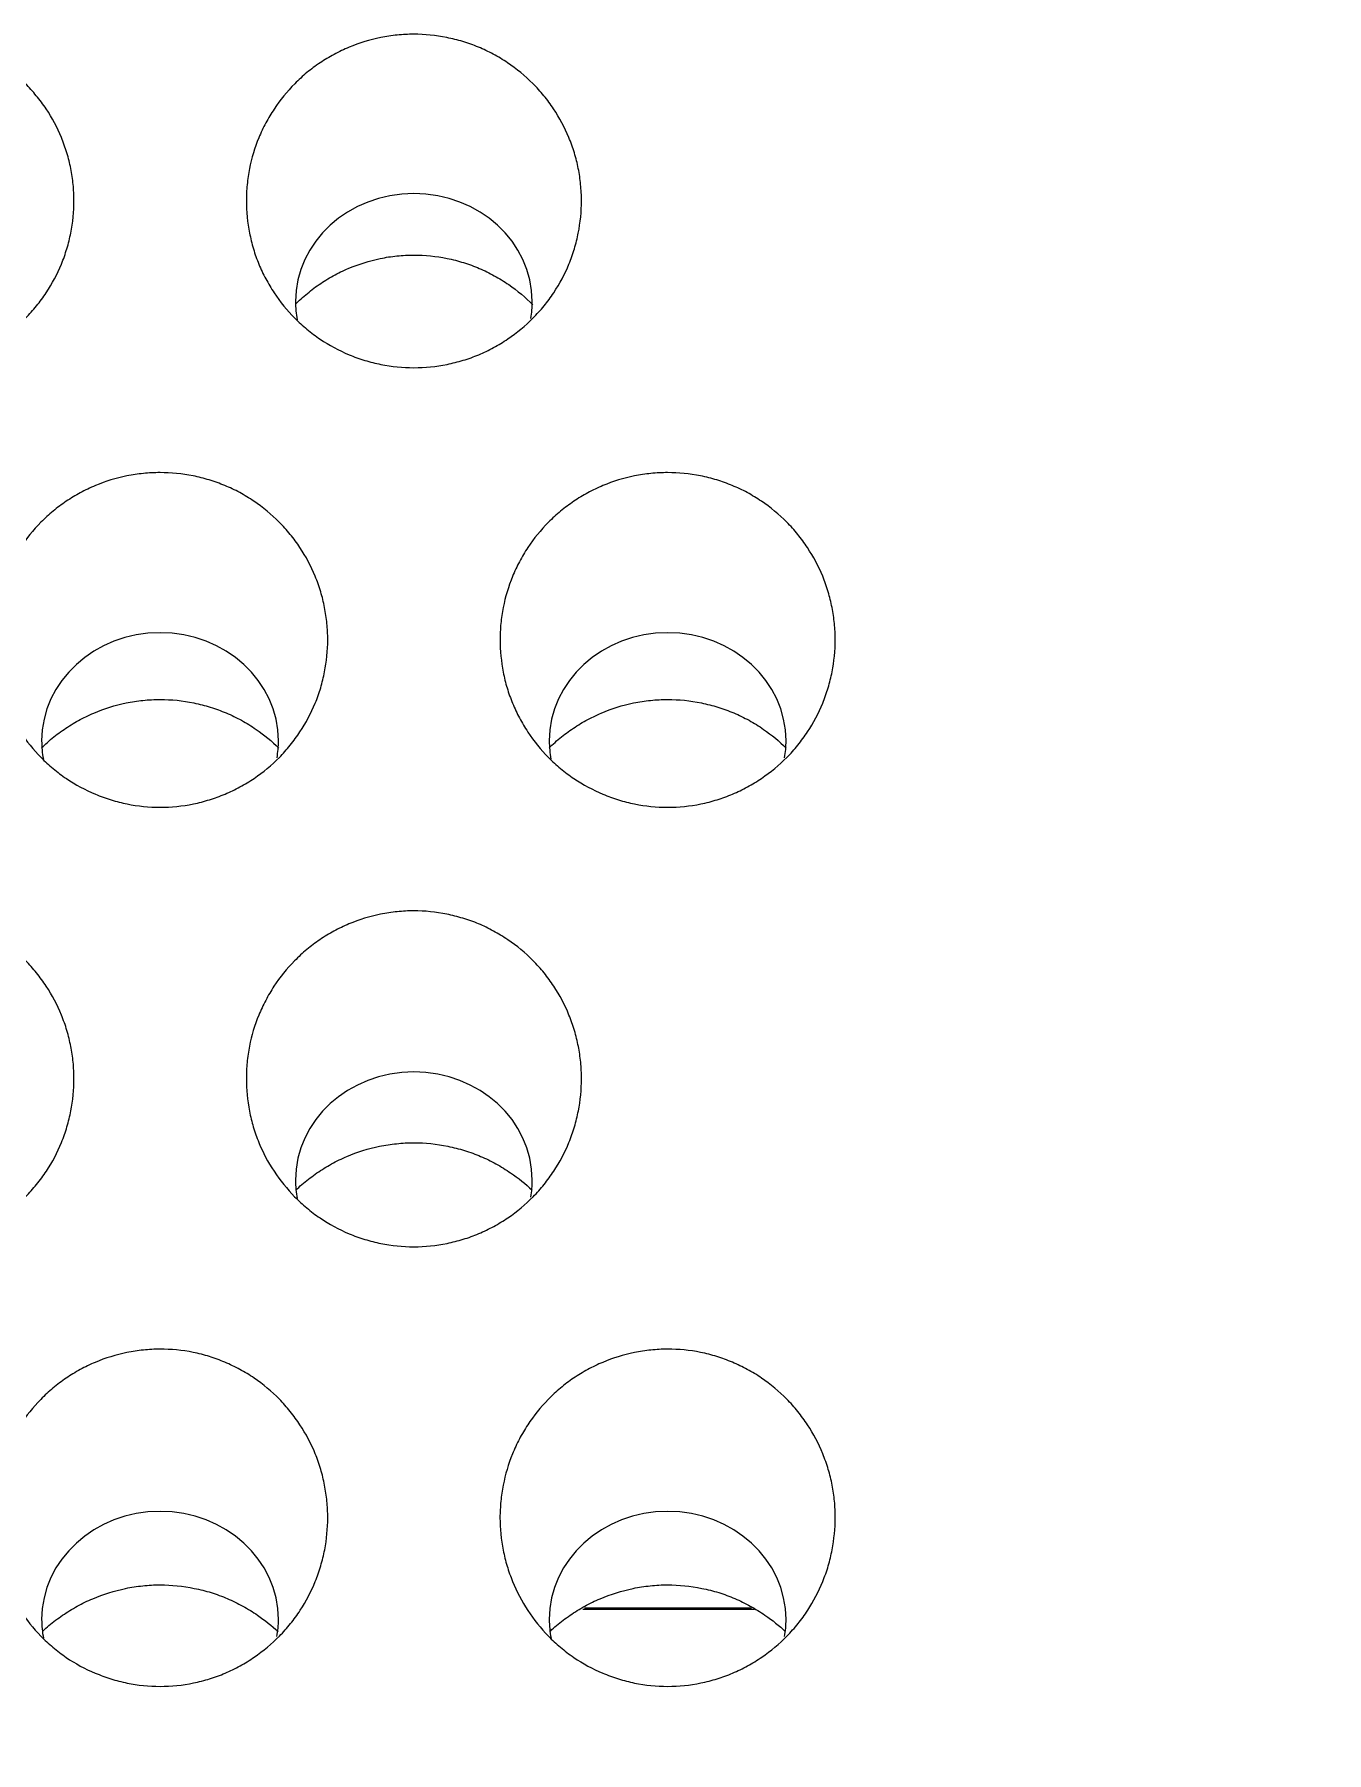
# Model space of a CAD drawing. Header units: inches. Extents: x 3778 to 56227, y -16914 to 35091.
# Drawn here: x 42142.55 to 42150.16, y -12617.67 to -12607.54 of the extents above; entities that cross this region are included whole.
import ezdxf

# ---------------------------------------------------------------- set-up
doc = ezdxf.new("R2010")
doc.units = ezdxf.units.IN
doc.header["$LTSCALE"] = 100
doc.header["$MEASUREMENT"] = 0
doc.linetypes.add('DH-HID2', pattern=[1.2, 0.8, -0.4])
doc.layers.add('2-con', color=2, linetype='Continuous')
doc.layers.add('FU-FURM', color=251, linetype='DH-HID2')
doc.layers.add('mark-B', color=2, linetype='Continuous', lineweight=20)

# ---------------------------------------------------------------- blocks, each defined once
blk = doc.blocks.new('cjscjdeh')
at = {"layer": 'FU-FURM', "color": 8}
blk.add_arc((149799.517, 66904.318), 1330.569, 80.781096, 99.076777, dxfattribs=at)
blk = doc.blocks.new('무풍1WAY 대형')
at = {"layer": 'mark-B'}
blk.add_line((537.277, -462.137), (538.26, -462.137), dxfattribs=at)
for centre, start_param, end_param in [((537.771, -462.07), 2.982841, 3.141588), ((537.771, -462.07), 0, 0.173571), ((540.759, -462.07), 2.982841, 3.141588), ((540.759, -462.07), 0, 0.173571), ((537.771, -462.07), 3.141596, 6.283185), ((540.759, -462.07), 3.141596, 6.283185), ((539.265, -464.658), 2.983823, 3.141588), ((539.265, -464.658), 0, 0.172097), ((539.265, -464.658), 3.141596, 6.283185), ((537.771, -467.245), 2.984908, 3.141596), ((537.771, -467.245), 0, 0.17053), ((540.759, -467.245), 2.984908, 3.141596), ((540.759, -467.245), 0, 0.17053), ((537.771, -467.245), 3.141596, 6.283185), ((540.759, -467.245), 3.141596, 6.283185), ((539.265, -469.832), 2.985984, 3.141588), ((539.265, -469.832), 0, 0.169057), ((539.265, -469.832), 3.141596, 6.283185)]:
    blk.add_ellipse(centre, major_axis=(0.697, 0), ratio=0.913545, start_param=start_param, end_param=end_param, dxfattribs=at)
for points, knots in [([(537.771, -461.676), (537.837, -461.676), (537.902, -461.683), (537.998, -461.702), (538.029, -461.711), (538.076, -461.725), (538.092, -461.73), (538.123, -461.742), (538.138, -461.748), (538.213, -461.779), (538.27, -461.81), (538.337, -461.856), (538.351, -461.866), (538.377, -461.886), (538.389, -461.896), (538.427, -461.927), (538.451, -461.949), (538.518, -462.018), (538.559, -462.069), (538.63, -462.178), (538.66, -462.235), (538.696, -462.324), (538.707, -462.354), (538.725, -462.416), (538.733, -462.447), (538.752, -462.542), (538.758, -462.605), (538.758, -462.702), (538.756, -462.734), (538.75, -462.798), (538.745, -462.83), (538.727, -462.924), (538.709, -462.985), (538.672, -463.075), (538.659, -463.105), (538.629, -463.162), (538.612, -463.189), (538.56, -463.27), (538.519, -463.32), (538.462, -463.378), (538.45, -463.39), (538.427, -463.412), (538.39, -463.444), (538.326, -463.493), (538.27, -463.526), (538.227, -463.55), (538.213, -463.557), (538.183, -463.572), (538.168, -463.578), (538.093, -463.61), (538.031, -463.629), (537.935, -463.649), (537.902, -463.654), (537.837, -463.66), (537.804, -463.662), (537.706, -463.662), (537.641, -463.656), (537.561, -463.64), (537.545, -463.636), (537.513, -463.628), (537.466, -463.614), (537.389, -463.587), (537.331, -463.558), (537.288, -463.535), (537.273, -463.527), (537.245, -463.51), (537.232, -463.501), (537.164, -463.455), (537.115, -463.414), (537.047, -463.345), (537.025, -463.32), (536.984, -463.27), (536.965, -463.243), (536.912, -463.163), (536.882, -463.106), (536.852, -463.031), (536.846, -463.016), (536.835, -462.985), (536.82, -462.939), (536.801, -462.862), (536.792, -462.798), (536.787, -462.751), (536.786, -462.735), (536.785, -462.702), (536.784, -462.686), (536.784, -462.605), (536.791, -462.542), (536.809, -462.448), (536.816, -462.417), (536.83, -462.37), (536.835, -462.355), (536.846, -462.324), (536.852, -462.309), (536.882, -462.235), (536.912, -462.178), (536.964, -462.097), (536.983, -462.071), (537.024, -462.02), (537.046, -461.996), (537.114, -461.926), (537.163, -461.885), (537.244, -461.83), (537.272, -461.812), (537.329, -461.781), (537.388, -461.753), (537.449, -461.73), (537.511, -461.711), (537.543, -461.703), (537.64, -461.683), (537.705, -461.676), (537.771, -461.676)], [0, 0, 0, 0, 0.03125, 0.03125, 0.046875, 0.046875, 0.054688, 0.054688, 0.0625, 0.0625, 0.09375, 0.09375, 0.101563, 0.101563, 0.109375, 0.109375, 0.125, 0.125, 0.15625, 0.15625, 0.1875, 0.1875, 0.203125, 0.203125, 0.21875, 0.21875, 0.25, 0.25, 0.265625, 0.265625, 0.28125, 0.28125, 0.3125, 0.3125, 0.328125, 0.328125, 0.34375, 0.34375, 0.375, 0.375, 0.382813, 0.382813, 0.390625, 0.40625, 0.421875, 0.421875, 0.429687, 0.429687, 0.4375, 0.4375, 0.46875, 0.46875, 0.484375, 0.484375, 0.5, 0.5, 0.53125, 0.53125, 0.539062, 0.539062, 0.546875, 0.5625, 0.578125, 0.578125, 0.585937, 0.585937, 0.59375, 0.59375, 0.625, 0.625, 0.640625, 0.640625, 0.65625, 0.65625, 0.6875, 0.6875, 0.695313, 0.695313, 0.703125, 0.71875, 0.734375, 0.734375, 0.742188, 0.742188, 0.75, 0.75, 0.78125, 0.78125, 0.796875, 0.796875, 0.804688, 0.804688, 0.8125, 0.8125, 0.84375, 0.84375, 0.859375, 0.859375, 0.875, 0.875, 0.90625, 0.90625, 0.921875, 0.921875, 0.9375, 0.953125, 0.953125, 0.96875, 0.96875, 1, 1, 1, 1]), ([(540.759, -461.676), (540.825, -461.676), (540.89, -461.683), (540.985, -461.702), (541.017, -461.711), (541.064, -461.725), (541.08, -461.73), (541.11, -461.742), (541.126, -461.748), (541.201, -461.779), (541.258, -461.81), (541.325, -461.856), (541.338, -461.866), (541.364, -461.886), (541.377, -461.896), (541.414, -461.927), (541.438, -461.949), (541.506, -462.018), (541.546, -462.069), (541.618, -462.178), (541.648, -462.235), (541.684, -462.324), (541.694, -462.354), (541.713, -462.416), (541.721, -462.447), (541.739, -462.542), (541.745, -462.605), (541.745, -462.702), (541.744, -462.734), (541.738, -462.798), (541.733, -462.83), (541.714, -462.924), (541.696, -462.985), (541.66, -463.075), (541.646, -463.105), (541.616, -463.162), (541.6, -463.189), (541.547, -463.27), (541.507, -463.32), (541.45, -463.378), (541.438, -463.39), (541.414, -463.412), (541.378, -463.444), (541.313, -463.493), (541.258, -463.526), (541.215, -463.55), (541.2, -463.557), (541.171, -463.572), (541.156, -463.578), (541.08, -463.61), (541.018, -463.629), (540.922, -463.649), (540.89, -463.654), (540.824, -463.66), (540.792, -463.662), (540.694, -463.662), (540.629, -463.656), (540.548, -463.64), (540.532, -463.636), (540.5, -463.628), (540.453, -463.614), (540.377, -463.587), (540.318, -463.558), (540.275, -463.535), (540.261, -463.527), (540.233, -463.51), (540.219, -463.501), (540.152, -463.455), (540.102, -463.414), (540.034, -463.345), (540.013, -463.32), (539.972, -463.27), (539.953, -463.243), (539.9, -463.163), (539.87, -463.106), (539.839, -463.031), (539.834, -463.016), (539.823, -462.985), (539.808, -462.939), (539.789, -462.862), (539.78, -462.798), (539.775, -462.751), (539.774, -462.735), (539.772, -462.702), (539.772, -462.686), (539.772, -462.605), (539.778, -462.542), (539.796, -462.448), (539.804, -462.417), (539.818, -462.37), (539.823, -462.355), (539.833, -462.324), (539.839, -462.309), (539.869, -462.235), (539.899, -462.178), (539.952, -462.097), (539.971, -462.071), (540.012, -462.02), (540.033, -461.996), (540.101, -461.926), (540.151, -461.885), (540.231, -461.83), (540.259, -461.812), (540.317, -461.781), (540.375, -461.753), (540.436, -461.73), (540.498, -461.711), (540.53, -461.703), (540.627, -461.683), (540.692, -461.676), (540.759, -461.676)], [0, 0, 0, 0, 0.03125, 0.03125, 0.046875, 0.046875, 0.054688, 0.054688, 0.0625, 0.0625, 0.09375, 0.09375, 0.101563, 0.101563, 0.109375, 0.109375, 0.125, 0.125, 0.15625, 0.15625, 0.1875, 0.1875, 0.203125, 0.203125, 0.21875, 0.21875, 0.25, 0.25, 0.265625, 0.265625, 0.28125, 0.28125, 0.3125, 0.3125, 0.328125, 0.328125, 0.34375, 0.34375, 0.375, 0.375, 0.382813, 0.382813, 0.390625, 0.40625, 0.421875, 0.421875, 0.429688, 0.429688, 0.4375, 0.4375, 0.46875, 0.46875, 0.484375, 0.484375, 0.5, 0.5, 0.53125, 0.53125, 0.539063, 0.539063, 0.546875, 0.5625, 0.578125, 0.578125, 0.585938, 0.585938, 0.59375, 0.59375, 0.625, 0.625, 0.640625, 0.640625, 0.65625, 0.65625, 0.6875, 0.6875, 0.695312, 0.695312, 0.703125, 0.71875, 0.734375, 0.734375, 0.742187, 0.742187, 0.75, 0.75, 0.78125, 0.78125, 0.796875, 0.796875, 0.804687, 0.804687, 0.8125, 0.8125, 0.84375, 0.84375, 0.859375, 0.859375, 0.875, 0.875, 0.90625, 0.90625, 0.921875, 0.921875, 0.9375, 0.953125, 0.953125, 0.96875, 0.96875, 1, 1, 1, 1]), ([(538.461, -462.002), (538.45, -462.013), (538.412, -462.046), (538.346, -462.096), (538.289, -462.132), (538.244, -462.156), (538.229, -462.164), (538.199, -462.179), (538.183, -462.186), (538.105, -462.219), (538.041, -462.239), (537.941, -462.26), (537.908, -462.265), (537.839, -462.272), (537.805, -462.274), (537.704, -462.274), (537.637, -462.267), (537.553, -462.25), (537.536, -462.246), (537.503, -462.238), (537.454, -462.224), (537.375, -462.195), (537.314, -462.165), (537.27, -462.141), (537.255, -462.132), (537.226, -462.114), (537.212, -462.105), (537.155, -462.066), (537.114, -462.034), (537.077, -461.998)], [0, 0, 0, 0, 0.031772, 0.098381, 0.16499, 0.16499, 0.198295, 0.198295, 0.231599, 0.231599, 0.364817, 0.364817, 0.431426, 0.431426, 0.498035, 0.498035, 0.631253, 0.631253, 0.664557, 0.664557, 0.697861, 0.76447, 0.831079, 0.831079, 0.864384, 0.864384, 0.897688, 0.897688, 1, 1, 1, 1]), ([(541.449, -462.002), (541.437, -462.013), (541.4, -462.046), (541.334, -462.096), (541.276, -462.132), (541.232, -462.156), (541.217, -462.164), (541.186, -462.179), (541.171, -462.186), (541.093, -462.219), (541.028, -462.239), (540.929, -462.26), (540.895, -462.265), (540.827, -462.272), (540.793, -462.274), (540.691, -462.274), (540.624, -462.267), (540.541, -462.25), (540.524, -462.246), (540.491, -462.238), (540.442, -462.224), (540.362, -462.195), (540.302, -462.165), (540.257, -462.141), (540.242, -462.132), (540.213, -462.114), (540.199, -462.105), (540.142, -462.066), (540.102, -462.034), (540.064, -461.998)], [0, 0, 0, 0, 0.031772, 0.098381, 0.16499, 0.16499, 0.198295, 0.198295, 0.231599, 0.231599, 0.364817, 0.364817, 0.431426, 0.431426, 0.498035, 0.498035, 0.631253, 0.631253, 0.664557, 0.664557, 0.697861, 0.76447, 0.831079, 0.831079, 0.864384, 0.864384, 0.897688, 0.897688, 1, 1, 1, 1]), ([(538.27, -462.13), (538.017, -462.13), (537.763, -462.13), (537.427, -462.13), (537.343, -462.13), (537.26, -462.13)], [0, 0, 0, 0, 0.752096, 0.752096, 1, 1, 1, 1]), ([(539.265, -464.265), (539.331, -464.265), (539.396, -464.272), (539.491, -464.291), (539.523, -464.299), (539.57, -464.314), (539.585, -464.319), (539.616, -464.33), (539.631, -464.336), (539.707, -464.368), (539.763, -464.399), (539.831, -464.444), (539.844, -464.454), (539.87, -464.473), (539.883, -464.484), (539.92, -464.515), (539.944, -464.537), (540.012, -464.606), (540.052, -464.656), (540.124, -464.764), (540.154, -464.821), (540.19, -464.91), (540.201, -464.94), (540.219, -465.002), (540.227, -465.033), (540.245, -465.128), (540.251, -465.191), (540.251, -465.287), (540.25, -465.319), (540.244, -465.383), (540.239, -465.415), (540.221, -465.509), (540.202, -465.57), (540.166, -465.659), (540.152, -465.688), (540.122, -465.745), (540.106, -465.773), (540.053, -465.853), (540.013, -465.903), (539.956, -465.961), (539.944, -465.973), (539.92, -465.995), (539.883, -466.027), (539.819, -466.075), (539.764, -466.109), (539.721, -466.132), (539.706, -466.139), (539.677, -466.154), (539.662, -466.16), (539.586, -466.192), (539.524, -466.211), (539.429, -466.231), (539.396, -466.235), (539.33, -466.242), (539.298, -466.244), (539.2, -466.244), (539.135, -466.237), (539.055, -466.221), (539.039, -466.218), (539.007, -466.209), (538.96, -466.196), (538.883, -466.169), (538.825, -466.141), (538.782, -466.117), (538.768, -466.109), (538.74, -466.092), (538.726, -466.083), (538.658, -466.038), (538.609, -465.997), (538.541, -465.928), (538.519, -465.904), (538.478, -465.853), (538.459, -465.827), (538.406, -465.747), (538.376, -465.69), (538.346, -465.615), (538.34, -465.6), (538.329, -465.57), (538.314, -465.524), (538.295, -465.446), (538.286, -465.383), (538.281, -465.336), (538.28, -465.32), (538.279, -465.288), (538.278, -465.272), (538.278, -465.191), (538.284, -465.127), (538.303, -465.034), (538.31, -465.003), (538.329, -464.941), (538.34, -464.91), (538.376, -464.821), (538.406, -464.764), (538.459, -464.684), (538.478, -464.658), (538.518, -464.607), (538.54, -464.583), (538.608, -464.514), (538.657, -464.473), (538.738, -464.418), (538.766, -464.401), (538.823, -464.37), (538.882, -464.341), (538.943, -464.319), (539.005, -464.3), (539.037, -464.292), (539.134, -464.272), (539.199, -464.265), (539.265, -464.265)], [0, 0, 0, 0, 0.03125, 0.03125, 0.046875, 0.046875, 0.054688, 0.054688, 0.0625, 0.0625, 0.09375, 0.09375, 0.101563, 0.101563, 0.109375, 0.109375, 0.125, 0.125, 0.15625, 0.15625, 0.1875, 0.1875, 0.203125, 0.203125, 0.21875, 0.21875, 0.25, 0.25, 0.265625, 0.265625, 0.28125, 0.28125, 0.3125, 0.3125, 0.328125, 0.328125, 0.34375, 0.34375, 0.375, 0.375, 0.382813, 0.382813, 0.390625, 0.40625, 0.421875, 0.421875, 0.429688, 0.429688, 0.4375, 0.4375, 0.46875, 0.46875, 0.484375, 0.484375, 0.5, 0.5, 0.53125, 0.53125, 0.539063, 0.539063, 0.546875, 0.5625, 0.578125, 0.578125, 0.585938, 0.585938, 0.59375, 0.59375, 0.625, 0.625, 0.640625, 0.640625, 0.65625, 0.65625, 0.6875, 0.6875, 0.695313, 0.695313, 0.703125, 0.71875, 0.734375, 0.734375, 0.742188, 0.742188, 0.75, 0.75, 0.78125, 0.78125, 0.796875, 0.796875, 0.8125, 0.8125, 0.84375, 0.84375, 0.859375, 0.859375, 0.875, 0.875, 0.90625, 0.90625, 0.921875, 0.921875, 0.9375, 0.953125, 0.953125, 0.96875, 0.96875, 1, 1, 1, 1]), ([(542.252, -464.265), (542.318, -464.265), (542.383, -464.272), (542.479, -464.291), (542.51, -464.299), (542.557, -464.314), (542.573, -464.319), (542.604, -464.33), (542.619, -464.336), (542.694, -464.368), (542.751, -464.399), (542.818, -464.444), (542.831, -464.454), (542.858, -464.473), (542.87, -464.484), (542.908, -464.515), (542.932, -464.537), (542.999, -464.606), (543.04, -464.656), (543.111, -464.764), (543.141, -464.821), (543.177, -464.91), (543.188, -464.94), (543.206, -465.002), (543.214, -465.033), (543.233, -465.128), (543.239, -465.191), (543.239, -465.287), (543.237, -465.319), (543.231, -465.383), (543.227, -465.415), (543.208, -465.509), (543.19, -465.57), (543.153, -465.659), (543.14, -465.688), (543.11, -465.745), (543.093, -465.773), (543.041, -465.853), (543, -465.903), (542.943, -465.961), (542.931, -465.973), (542.907, -465.995), (542.871, -466.027), (542.806, -466.075), (542.751, -466.109), (542.708, -466.132), (542.694, -466.139), (542.664, -466.154), (542.649, -466.16), (542.574, -466.192), (542.512, -466.211), (542.416, -466.231), (542.384, -466.235), (542.318, -466.242), (542.285, -466.244), (542.188, -466.244), (542.123, -466.237), (542.042, -466.221), (542.026, -466.218), (541.994, -466.209), (541.947, -466.196), (541.871, -466.169), (541.812, -466.141), (541.769, -466.117), (541.755, -466.109), (541.727, -466.092), (541.713, -466.083), (541.646, -466.038), (541.596, -465.997), (541.528, -465.928), (541.507, -465.904), (541.466, -465.853), (541.447, -465.827), (541.394, -465.747), (541.364, -465.69), (541.333, -465.615), (541.328, -465.6), (541.317, -465.57), (541.302, -465.524), (541.283, -465.446), (541.274, -465.383), (541.269, -465.336), (541.268, -465.32), (541.266, -465.288), (541.266, -465.272), (541.266, -465.191), (541.272, -465.127), (541.29, -465.034), (541.298, -465.003), (541.316, -464.941), (541.327, -464.91), (541.363, -464.821), (541.393, -464.764), (541.446, -464.684), (541.465, -464.658), (541.506, -464.607), (541.528, -464.583), (541.595, -464.514), (541.645, -464.473), (541.725, -464.418), (541.754, -464.401), (541.811, -464.37), (541.869, -464.341), (541.93, -464.319), (541.992, -464.3), (542.024, -464.292), (542.121, -464.272), (542.186, -464.265), (542.252, -464.265)], [0, 0, 0, 0, 0.03125, 0.03125, 0.046875, 0.046875, 0.054688, 0.054688, 0.0625, 0.0625, 0.09375, 0.09375, 0.101563, 0.101563, 0.109375, 0.109375, 0.125, 0.125, 0.15625, 0.15625, 0.1875, 0.1875, 0.203125, 0.203125, 0.21875, 0.21875, 0.25, 0.25, 0.265625, 0.265625, 0.28125, 0.28125, 0.3125, 0.3125, 0.328125, 0.328125, 0.34375, 0.34375, 0.375, 0.375, 0.382813, 0.382813, 0.390625, 0.40625, 0.421875, 0.421875, 0.429688, 0.429688, 0.4375, 0.4375, 0.46875, 0.46875, 0.484375, 0.484375, 0.5, 0.5, 0.53125, 0.53125, 0.539063, 0.539063, 0.546875, 0.5625, 0.578125, 0.578125, 0.585938, 0.585938, 0.59375, 0.59375, 0.625, 0.625, 0.640625, 0.640625, 0.65625, 0.65625, 0.6875, 0.6875, 0.695313, 0.695313, 0.703125, 0.71875, 0.734375, 0.734375, 0.742188, 0.742188, 0.75, 0.75, 0.78125, 0.78125, 0.796875, 0.796875, 0.8125, 0.8125, 0.84375, 0.84375, 0.859375, 0.859375, 0.875, 0.875, 0.90625, 0.90625, 0.921875, 0.921875, 0.9375, 0.953125, 0.953125, 0.96875, 0.96875, 1, 1, 1, 1]), ([(539.958, -464.601), (539.956, -464.603), (539.954, -464.604), (539.94, -464.618), (539.903, -464.651), (539.836, -464.701), (539.779, -464.737), (539.735, -464.761), (539.72, -464.769), (539.69, -464.784), (539.674, -464.791), (539.597, -464.824), (539.533, -464.844), (539.434, -464.864), (539.4, -464.869), (539.333, -464.876), (539.299, -464.878), (539.198, -464.878), (539.131, -464.871), (539.048, -464.854), (539.032, -464.85), (538.999, -464.842), (538.95, -464.828), (538.871, -464.799), (538.811, -464.77), (538.767, -464.746), (538.752, -464.737), (538.723, -464.719), (538.709, -464.71), (538.65, -464.67), (538.608, -464.636), (538.569, -464.598)], [0, 0, 0, 0, 0.005067, 0.005067, 0.037964, 0.103757, 0.169551, 0.169551, 0.202448, 0.202448, 0.235345, 0.235345, 0.366932, 0.366932, 0.432726, 0.432726, 0.49852, 0.49852, 0.630107, 0.630107, 0.663004, 0.663004, 0.695901, 0.761695, 0.827489, 0.827489, 0.860386, 0.860386, 0.893282, 0.893282, 1, 1, 1, 1]), ([(537.771, -466.854), (537.837, -466.854), (537.902, -466.861), (537.997, -466.88), (538.029, -466.888), (538.076, -466.902), (538.091, -466.908), (538.122, -466.919), (538.137, -466.925), (538.212, -466.956), (538.269, -466.987), (538.336, -467.032), (538.35, -467.042), (538.376, -467.061), (538.389, -467.071), (538.426, -467.103), (538.45, -467.124), (538.518, -467.193), (538.558, -467.243), (538.612, -467.324), (538.628, -467.352), (538.658, -467.408), (538.685, -467.466), (538.707, -467.526), (538.725, -467.587), (538.733, -467.619), (538.751, -467.713), (538.757, -467.776), (538.758, -467.872), (538.756, -467.904), (538.75, -467.968), (538.745, -467.999), (538.727, -468.093), (538.708, -468.154), (538.672, -468.243), (538.658, -468.272), (538.628, -468.329), (538.612, -468.357), (538.559, -468.437), (538.519, -468.486), (538.461, -468.544), (538.45, -468.555), (538.426, -468.577), (538.389, -468.609), (538.325, -468.657), (538.269, -468.691), (538.227, -468.714), (538.212, -468.721), (538.182, -468.736), (538.167, -468.742), (538.092, -468.774), (538.03, -468.793), (537.935, -468.812), (537.902, -468.817), (537.837, -468.823), (537.804, -468.825), (537.706, -468.825), (537.642, -468.819), (537.561, -468.803), (537.545, -468.799), (537.513, -468.791), (537.466, -468.778), (537.39, -468.75), (537.331, -468.723), (537.288, -468.7), (537.274, -468.691), (537.246, -468.675), (537.233, -468.666), (537.165, -468.62), (537.115, -468.579), (537.047, -468.511), (537.026, -468.487), (536.985, -468.436), (536.966, -468.41), (536.913, -468.33), (536.883, -468.274), (536.852, -468.2), (536.846, -468.185), (536.836, -468.154), (536.821, -468.108), (536.802, -468.031), (536.792, -467.968), (536.788, -467.921), (536.786, -467.905), (536.785, -467.873), (536.785, -467.857), (536.784, -467.776), (536.791, -467.713), (536.809, -467.62), (536.817, -467.589), (536.835, -467.527), (536.846, -467.497), (536.882, -467.408), (536.912, -467.351), (536.965, -467.271), (536.984, -467.245), (537.025, -467.194), (537.047, -467.17), (537.114, -467.102), (537.164, -467.061), (537.245, -467.006), (537.273, -466.989), (537.33, -466.958), (537.388, -466.93), (537.449, -466.908), (537.511, -466.889), (537.543, -466.88), (537.64, -466.861), (537.705, -466.854), (537.771, -466.854)], [0, 0, 0, 0, 0.03125, 0.03125, 0.046875, 0.046875, 0.054688, 0.054688, 0.0625, 0.0625, 0.09375, 0.09375, 0.101562, 0.101562, 0.109375, 0.109375, 0.125, 0.125, 0.15625, 0.15625, 0.171875, 0.171875, 0.1875, 0.203125, 0.203125, 0.21875, 0.21875, 0.25, 0.25, 0.265625, 0.265625, 0.28125, 0.28125, 0.3125, 0.3125, 0.328125, 0.328125, 0.34375, 0.34375, 0.375, 0.375, 0.382812, 0.382812, 0.390625, 0.40625, 0.421875, 0.421875, 0.429687, 0.429687, 0.4375, 0.4375, 0.46875, 0.46875, 0.484375, 0.484375, 0.5, 0.5, 0.53125, 0.53125, 0.539062, 0.539062, 0.546875, 0.5625, 0.578125, 0.578125, 0.585937, 0.585937, 0.59375, 0.59375, 0.625, 0.625, 0.640625, 0.640625, 0.65625, 0.65625, 0.6875, 0.6875, 0.695312, 0.695312, 0.703125, 0.71875, 0.734375, 0.734375, 0.742187, 0.742187, 0.75, 0.75, 0.78125, 0.78125, 0.796875, 0.796875, 0.8125, 0.8125, 0.84375, 0.84375, 0.859375, 0.859375, 0.875, 0.875, 0.90625, 0.90625, 0.921875, 0.921875, 0.9375, 0.953125, 0.953125, 0.96875, 0.96875, 1, 1, 1, 1]), ([(540.759, -466.854), (540.824, -466.854), (540.889, -466.861), (540.985, -466.88), (541.016, -466.888), (541.063, -466.902), (541.079, -466.908), (541.11, -466.919), (541.125, -466.925), (541.2, -466.956), (541.257, -466.987), (541.324, -467.032), (541.337, -467.042), (541.363, -467.061), (541.376, -467.071), (541.414, -467.103), (541.437, -467.124), (541.505, -467.193), (541.546, -467.243), (541.599, -467.324), (541.616, -467.352), (541.646, -467.408), (541.673, -467.466), (541.694, -467.526), (541.713, -467.587), (541.72, -467.619), (541.739, -467.713), (541.745, -467.776), (541.745, -467.872), (541.744, -467.904), (541.737, -467.968), (541.733, -467.999), (541.714, -468.093), (541.696, -468.154), (541.66, -468.243), (541.646, -468.272), (541.616, -468.329), (541.599, -468.357), (541.546, -468.437), (541.506, -468.486), (541.449, -468.544), (541.437, -468.555), (541.413, -468.577), (541.377, -468.609), (541.312, -468.657), (541.257, -468.691), (541.214, -468.714), (541.2, -468.721), (541.17, -468.736), (541.155, -468.742), (541.08, -468.774), (541.018, -468.793), (540.922, -468.812), (540.89, -468.817), (540.824, -468.823), (540.792, -468.825), (540.694, -468.825), (540.629, -468.819), (540.549, -468.803), (540.533, -468.799), (540.501, -468.791), (540.454, -468.778), (540.377, -468.75), (540.319, -468.723), (540.276, -468.7), (540.262, -468.691), (540.234, -468.675), (540.22, -468.666), (540.153, -468.62), (540.103, -468.579), (540.035, -468.511), (540.013, -468.487), (539.972, -468.436), (539.953, -468.41), (539.9, -468.33), (539.87, -468.274), (539.84, -468.2), (539.834, -468.185), (539.823, -468.154), (539.808, -468.108), (539.789, -468.031), (539.78, -467.968), (539.775, -467.921), (539.774, -467.905), (539.772, -467.873), (539.772, -467.857), (539.772, -467.776), (539.778, -467.713), (539.797, -467.62), (539.804, -467.589), (539.823, -467.527), (539.833, -467.497), (539.87, -467.408), (539.9, -467.351), (539.953, -467.271), (539.972, -467.245), (540.013, -467.194), (540.034, -467.17), (540.102, -467.102), (540.151, -467.061), (540.232, -467.006), (540.26, -466.989), (540.317, -466.958), (540.376, -466.93), (540.437, -466.908), (540.499, -466.889), (540.531, -466.88), (540.627, -466.861), (540.693, -466.854), (540.759, -466.854)], [0, 0, 0, 0, 0.03125, 0.03125, 0.046875, 0.046875, 0.054687, 0.054687, 0.0625, 0.0625, 0.09375, 0.09375, 0.101562, 0.101562, 0.109375, 0.109375, 0.125, 0.125, 0.15625, 0.15625, 0.171875, 0.171875, 0.1875, 0.203125, 0.203125, 0.21875, 0.21875, 0.25, 0.25, 0.265625, 0.265625, 0.28125, 0.28125, 0.3125, 0.3125, 0.328125, 0.328125, 0.34375, 0.34375, 0.375, 0.375, 0.382812, 0.382812, 0.390625, 0.40625, 0.421875, 0.421875, 0.429687, 0.429687, 0.4375, 0.4375, 0.46875, 0.46875, 0.484375, 0.484375, 0.5, 0.5, 0.53125, 0.53125, 0.539062, 0.539062, 0.546875, 0.5625, 0.578125, 0.578125, 0.585938, 0.585938, 0.59375, 0.59375, 0.625, 0.625, 0.640625, 0.640625, 0.65625, 0.65625, 0.6875, 0.6875, 0.695313, 0.695313, 0.703125, 0.71875, 0.734375, 0.734375, 0.742188, 0.742188, 0.75, 0.75, 0.78125, 0.78125, 0.796875, 0.796875, 0.8125, 0.8125, 0.84375, 0.84375, 0.859375, 0.859375, 0.875, 0.875, 0.90625, 0.90625, 0.921875, 0.921875, 0.9375, 0.953125, 0.953125, 0.96875, 0.96875, 1, 1, 1, 1]), ([(538.468, -467.204), (538.463, -467.209), (538.458, -467.214), (538.44, -467.231), (538.403, -467.264), (538.337, -467.314), (538.281, -467.349), (538.237, -467.373), (538.222, -467.38), (538.192, -467.395), (538.177, -467.402), (538.1, -467.435), (538.036, -467.455), (537.939, -467.475), (537.905, -467.48), (537.838, -467.487), (537.805, -467.489), (537.705, -467.489), (537.639, -467.482), (537.556, -467.465), (537.54, -467.461), (537.507, -467.453), (537.459, -467.439), (537.381, -467.411), (537.321, -467.382), (537.277, -467.358), (537.263, -467.349), (537.234, -467.332), (537.22, -467.322), (537.158, -467.28), (537.114, -467.243), (537.073, -467.203)], [0, 0, 0, 0, 0.013973, 0.013973, 0.046317, 0.111004, 0.175691, 0.175691, 0.208035, 0.208035, 0.240379, 0.240379, 0.369753, 0.369753, 0.43444, 0.43444, 0.499128, 0.499128, 0.628502, 0.628502, 0.660846, 0.660846, 0.693189, 0.757877, 0.822564, 0.822564, 0.854907, 0.854907, 0.887251, 0.887251, 1, 1, 1, 1]), ([(541.456, -467.204), (541.451, -467.209), (541.445, -467.214), (541.428, -467.231), (541.391, -467.264), (541.325, -467.314), (541.268, -467.349), (541.225, -467.373), (541.21, -467.38), (541.18, -467.395), (541.164, -467.402), (541.087, -467.435), (541.024, -467.455), (540.926, -467.475), (540.893, -467.48), (540.826, -467.487), (540.792, -467.489), (540.692, -467.489), (540.626, -467.482), (540.544, -467.465), (540.527, -467.461), (540.495, -467.453), (540.447, -467.439), (540.369, -467.411), (540.309, -467.382), (540.265, -467.358), (540.25, -467.349), (540.222, -467.332), (540.208, -467.322), (540.146, -467.28), (540.101, -467.243), (540.06, -467.203)], [0, 0, 0, 0, 0.013973, 0.013973, 0.046317, 0.111004, 0.175691, 0.175691, 0.208035, 0.208035, 0.240379, 0.240379, 0.369753, 0.369753, 0.43444, 0.43444, 0.499128, 0.499128, 0.628502, 0.628502, 0.660846, 0.660846, 0.693189, 0.757877, 0.822564, 0.822564, 0.854907, 0.854907, 0.887251, 0.887251, 1, 1, 1, 1]), ([(539.265, -469.443), (539.331, -469.443), (539.395, -469.45), (539.491, -469.469), (539.522, -469.477), (539.569, -469.491), (539.585, -469.496), (539.616, -469.507), (539.631, -469.513), (539.706, -469.545), (539.763, -469.575), (539.83, -469.62), (539.843, -469.63), (539.869, -469.649), (539.882, -469.659), (539.919, -469.69), (539.943, -469.712), (540.011, -469.78), (540.052, -469.83), (540.096, -469.897), (540.105, -469.911), (540.121, -469.939), (540.145, -469.98), (540.179, -470.052), (540.2, -470.112), (540.219, -470.174), (540.226, -470.205), (540.245, -470.299), (540.251, -470.362), (540.251, -470.457), (540.25, -470.489), (540.243, -470.553), (540.239, -470.584), (540.22, -470.678), (540.202, -470.738), (540.166, -470.827), (540.152, -470.856), (540.122, -470.913), (540.105, -470.94), (540.052, -471.02), (540.012, -471.07), (539.955, -471.127), (539.943, -471.138), (539.919, -471.16), (539.883, -471.192), (539.818, -471.24), (539.763, -471.273), (539.72, -471.296), (539.705, -471.304), (539.676, -471.318), (539.661, -471.324), (539.586, -471.356), (539.524, -471.375), (539.428, -471.394), (539.396, -471.399), (539.33, -471.405), (539.298, -471.407), (539.2, -471.407), (539.136, -471.4), (539.055, -471.384), (539.039, -471.381), (539.007, -471.373), (538.96, -471.36), (538.884, -471.332), (538.826, -471.305), (538.783, -471.282), (538.768, -471.274), (538.741, -471.257), (538.727, -471.248), (538.659, -471.203), (538.61, -471.162), (538.542, -471.094), (538.52, -471.07), (538.479, -471.02), (538.46, -470.994), (538.407, -470.914), (538.377, -470.858), (538.34, -470.769), (538.329, -470.739), (538.311, -470.678), (538.295, -470.616), (538.286, -470.553), (538.282, -470.506), (538.28, -470.49), (538.279, -470.458), (538.278, -470.442), (538.278, -470.362), (538.285, -470.299), (538.303, -470.205), (538.311, -470.175), (538.329, -470.113), (538.34, -470.083), (538.376, -469.994), (538.406, -469.938), (538.459, -469.858), (538.478, -469.832), (538.519, -469.782), (538.541, -469.758), (538.609, -469.69), (538.658, -469.649), (538.739, -469.594), (538.767, -469.577), (538.824, -469.546), (538.882, -469.518), (538.943, -469.496), (538.99, -469.482), (539.006, -469.478), (539.037, -469.47), (539.053, -469.466), (539.134, -469.45), (539.199, -469.443), (539.265, -469.443)], [0, 0, 0, 0, 0.03125, 0.03125, 0.046875, 0.046875, 0.054688, 0.054688, 0.0625, 0.0625, 0.09375, 0.09375, 0.101563, 0.101563, 0.109375, 0.109375, 0.125, 0.125, 0.15625, 0.15625, 0.164063, 0.164063, 0.171875, 0.1875, 0.203125, 0.203125, 0.21875, 0.21875, 0.25, 0.25, 0.265625, 0.265625, 0.28125, 0.28125, 0.3125, 0.3125, 0.328125, 0.328125, 0.34375, 0.34375, 0.375, 0.375, 0.382813, 0.382813, 0.390625, 0.40625, 0.421875, 0.421875, 0.429688, 0.429688, 0.4375, 0.4375, 0.46875, 0.46875, 0.484375, 0.484375, 0.5, 0.5, 0.53125, 0.53125, 0.539063, 0.539063, 0.546875, 0.5625, 0.578125, 0.578125, 0.585938, 0.585938, 0.59375, 0.59375, 0.625, 0.625, 0.640625, 0.640625, 0.65625, 0.65625, 0.6875, 0.6875, 0.703125, 0.703125, 0.71875, 0.734375, 0.734375, 0.742188, 0.742188, 0.75, 0.75, 0.78125, 0.78125, 0.796875, 0.796875, 0.8125, 0.8125, 0.84375, 0.84375, 0.859375, 0.859375, 0.875, 0.875, 0.90625, 0.90625, 0.921875, 0.921875, 0.9375, 0.953125, 0.953125, 0.960938, 0.960938, 0.96875, 0.96875, 1, 1, 1, 1]), ([(542.252, -469.443), (542.318, -469.443), (542.383, -469.45), (542.478, -469.469), (542.51, -469.477), (542.557, -469.491), (542.572, -469.496), (542.603, -469.507), (542.618, -469.513), (542.693, -469.545), (542.75, -469.575), (542.817, -469.62), (542.831, -469.63), (542.857, -469.649), (542.87, -469.659), (542.907, -469.69), (542.931, -469.712), (542.999, -469.78), (543.039, -469.83), (543.084, -469.897), (543.093, -469.911), (543.109, -469.939), (543.133, -469.98), (543.166, -470.052), (543.188, -470.112), (543.206, -470.174), (543.214, -470.205), (543.233, -470.299), (543.239, -470.362), (543.239, -470.457), (543.237, -470.489), (543.231, -470.553), (543.226, -470.584), (543.208, -470.678), (543.19, -470.738), (543.153, -470.827), (543.139, -470.856), (543.109, -470.913), (543.093, -470.94), (543.04, -471.02), (542.999, -471.07), (542.942, -471.127), (542.931, -471.138), (542.907, -471.16), (542.87, -471.192), (542.806, -471.24), (542.75, -471.273), (542.707, -471.296), (542.693, -471.304), (542.663, -471.318), (542.648, -471.324), (542.573, -471.356), (542.511, -471.375), (542.416, -471.394), (542.383, -471.399), (542.318, -471.405), (542.285, -471.407), (542.188, -471.407), (542.123, -471.4), (542.043, -471.384), (542.027, -471.381), (541.995, -471.373), (541.948, -471.36), (541.872, -471.332), (541.813, -471.305), (541.77, -471.282), (541.756, -471.274), (541.728, -471.257), (541.714, -471.248), (541.647, -471.203), (541.597, -471.162), (541.529, -471.094), (541.508, -471.07), (541.467, -471.02), (541.447, -470.994), (541.394, -470.914), (541.364, -470.858), (541.328, -470.769), (541.317, -470.739), (541.298, -470.678), (541.283, -470.616), (541.274, -470.553), (541.269, -470.506), (541.268, -470.49), (541.266, -470.458), (541.266, -470.442), (541.266, -470.362), (541.272, -470.299), (541.291, -470.205), (541.298, -470.175), (541.317, -470.113), (541.327, -470.083), (541.364, -469.994), (541.394, -469.938), (541.447, -469.858), (541.466, -469.832), (541.507, -469.782), (541.528, -469.758), (541.596, -469.69), (541.646, -469.649), (541.726, -469.594), (541.754, -469.577), (541.812, -469.546), (541.87, -469.518), (541.931, -469.496), (541.977, -469.482), (541.993, -469.478), (542.025, -469.47), (542.041, -469.466), (542.121, -469.45), (542.186, -469.443), (542.252, -469.443)], [0, 0, 0, 0, 0.03125, 0.03125, 0.046875, 0.046875, 0.054688, 0.054688, 0.0625, 0.0625, 0.09375, 0.09375, 0.101563, 0.101563, 0.109375, 0.109375, 0.125, 0.125, 0.15625, 0.15625, 0.164063, 0.164063, 0.171875, 0.1875, 0.203125, 0.203125, 0.21875, 0.21875, 0.25, 0.25, 0.265625, 0.265625, 0.28125, 0.28125, 0.3125, 0.3125, 0.328125, 0.328125, 0.34375, 0.34375, 0.375, 0.375, 0.382813, 0.382813, 0.390625, 0.40625, 0.421875, 0.421875, 0.429688, 0.429688, 0.4375, 0.4375, 0.46875, 0.46875, 0.484375, 0.484375, 0.5, 0.5, 0.53125, 0.53125, 0.539063, 0.539063, 0.546875, 0.5625, 0.578125, 0.578125, 0.585938, 0.585938, 0.59375, 0.59375, 0.625, 0.625, 0.640625, 0.640625, 0.65625, 0.65625, 0.6875, 0.6875, 0.703125, 0.703125, 0.71875, 0.734375, 0.734375, 0.742188, 0.742188, 0.75, 0.75, 0.78125, 0.78125, 0.796875, 0.796875, 0.8125, 0.8125, 0.84375, 0.84375, 0.859375, 0.859375, 0.875, 0.875, 0.90625, 0.90625, 0.921875, 0.921875, 0.9375, 0.953125, 0.953125, 0.960938, 0.960938, 0.96875, 0.96875, 1, 1, 1, 1]), ([(539.957, -469.822), (539.951, -469.828), (539.945, -469.834), (539.926, -469.851), (539.889, -469.884), (539.824, -469.934), (539.769, -469.968), (539.725, -469.992), (539.711, -470), (539.681, -470.014), (539.666, -470.021), (539.59, -470.053), (539.527, -470.073), (539.43, -470.093), (539.398, -470.098), (539.331, -470.105), (539.298, -470.106), (539.199, -470.106), (539.134, -470.1), (539.053, -470.083), (539.036, -470.08), (539.004, -470.071), (538.956, -470.058), (538.879, -470.029), (538.82, -470.001), (538.777, -469.977), (538.763, -469.969), (538.734, -469.951), (538.72, -469.942), (538.655, -469.897), (538.607, -469.857), (538.564, -469.813)], [0, 0, 0, 0, 0.017163, 0.017163, 0.049067, 0.112875, 0.176683, 0.176683, 0.208587, 0.208587, 0.240491, 0.240491, 0.368107, 0.368107, 0.431915, 0.431915, 0.495723, 0.495723, 0.623339, 0.623339, 0.655243, 0.655243, 0.687147, 0.750955, 0.814763, 0.814763, 0.846667, 0.846667, 0.878571, 0.878571, 1, 1, 1, 1])]:
    blk.add_open_spline(points, degree=3, knots=knots, dxfattribs=at)
blk = doc.blocks.new('dpdjzjs')
at = {"layer": 'mark-B', "rotation": 180}
blk.add_blockref('무풍1WAY 대형', (178654.915, 88751.491), dxfattribs=at)

msp = doc.modelspace()

# ---------------------------------------------------------------- block references
msp.add_blockref('cjscjdeh', (-107842.967, -80843.836))
at = {"layer": '2-con'}
msp.add_blockref('dpdjzjs', (-135970.865, -101830.442), dxfattribs=at)

doc.saveas('drawing.dxf')
